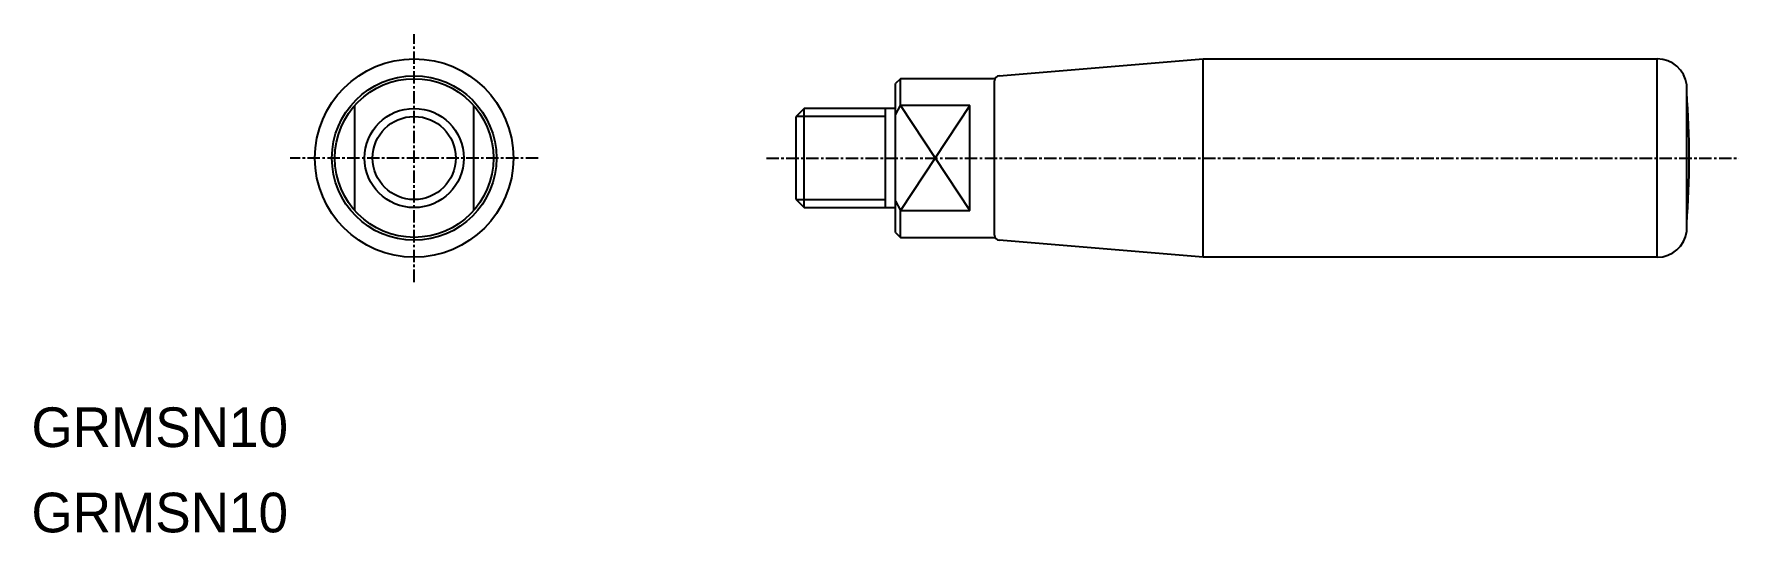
# Model space of a CAD drawing. Extents: x -6143 to -5972, y -1137 to -1087.
import ezdxf

# ---------------------------------------------------------------- set-up
doc = ezdxf.new("R2010")
doc.units = 0
doc.linetypes.add('CENTER', pattern=[2, 1.25, -0.25, 0.25, -0.25])
doc.layers.get('0').update_dxf_attribs({"linetype": 'CONTINUOUS'})
doc.layers.add('CENTER', color=1, linetype='CENTER')

msp = doc.modelspace()

# ---------------------------------------------------------------- linework, layer by layer
at = {"color": 7, "linetype": 'CONTINUOUS'}
for p, q in [((-6046.05, -1091.22), (-6025.51, -1089.5)), ((-6025.51, -1109.5), (-6025.51, -1089.5)), ((-6025.51, -1089.5), (-5979.73, -1089.5)), ((-5979.73, -1109.5), (-5979.73, -1089.5)), ((-6056.01, -1091.5), (-6056.51, -1092)), ((-6056.51, -1107), (-6056.51, -1092)), ((-6056.01, -1094.21), (-6056.01, -1091.5)), ((-6046.46, -1091.5), (-6056.01, -1091.5)), ((-6046.51, -1107.29), (-6046.51, -1091.71)), ((-5976.76, -1106.89), (-5976.76, -1092.12)), ((-6111.01, -1094.21), (-6111.01, -1104.8)), ((-6099.01, -1104.8), (-6099.01, -1094.21)), ((-6056.51, -1095.15), (-6056.01, -1094.21)), ((-6049.01, -1094.21), (-6056.01, -1094.21)), ((-6049.01, -1104.8), (-6049.01, -1094.21)), ((-6065.7, -1094.5), (-6066.51, -1095.32)), ((-6066.51, -1103.69), (-6066.51, -1095.32)), ((-6065.7, -1104.5), (-6065.7, -1094.5)), ((-6056.51, -1094.5), (-6065.7, -1094.5)), ((-6057.51, -1104.5), (-6057.51, -1094.5)), ((-6066.51, -1103.69), (-6065.7, -1104.5)), ((-6065.7, -1104.5), (-6056.51, -1104.5)), ((-6056.51, -1103.86), (-6056.01, -1104.8)), ((-6056.01, -1104.8), (-6049.01, -1104.8)), ((-6056.01, -1107.5), (-6056.01, -1104.8)), ((-6056.51, -1107), (-6056.01, -1107.5)), ((-6056.01, -1107.5), (-6046.46, -1107.5)), ((-6025.51, -1109.5), (-6046.05, -1107.79)), ((-5979.73, -1109.5), (-6025.51, -1109.5))]:
    msp.add_line(p, q, dxfattribs=at)
at = {"color": 3, "linetype": 'CONTINUOUS'}
for p, q in [((-6049.01, -1094.21), (-6056.01, -1104.8)), ((-6056.01, -1094.21), (-6049.01, -1104.8)), ((-6057.51, -1095.32), (-6066.51, -1095.32)), ((-6066.51, -1103.69), (-6057.51, -1103.69))]:
    msp.add_line(p, q, dxfattribs=at)
at = {"color": 7, "linetype": 'CONTINUOUS'}
for radius in [10, 8.29, 8, 5]:
    msp.add_circle((-6105.01, -1099.5), radius, dxfattribs=at)
at = {"color": 3, "linetype": 'CONTINUOUS'}
msp.add_circle((-6105.01, -1099.5), 4.19, dxfattribs=at)
at = {"color": 7, "linetype": 'CONTINUOUS'}
for centre, radius, start, end in [((-5979.73, -1092.5), 3, 7.4482, 90), ((-6046.01, -1091.71), 0.5, 94.7636, 180), ((-6063.7, -1099.51), 87.19, 355.633, 4.367), ((-6046.01, -1107.29), 0.5, 180, 265.2364), ((-5979.73, -1106.5), 3, 270, 352.5518)]:
    msp.add_arc(centre, radius, start, end, dxfattribs=at)
at = {"layer": 'CENTER', "color": 1, "linetype": 'CENTER'}
for p, q in [((-6105.01, -1112), (-6105.01, -1087)), ((-6092.51, -1099.5), (-6117.51, -1099.5)), ((-6069.51, -1099.5), (-5971.5, -1099.5))]:
    msp.add_line(p, q, dxfattribs=at)

# ---------------------------------------------------------------- texts
for p in [(-6143.58, -1128.64), (-6143.58, -1137.24)]:
    msp.add_text('GRMSN10', height=4).set_placement(p)

doc.saveas('drawing.dxf')
